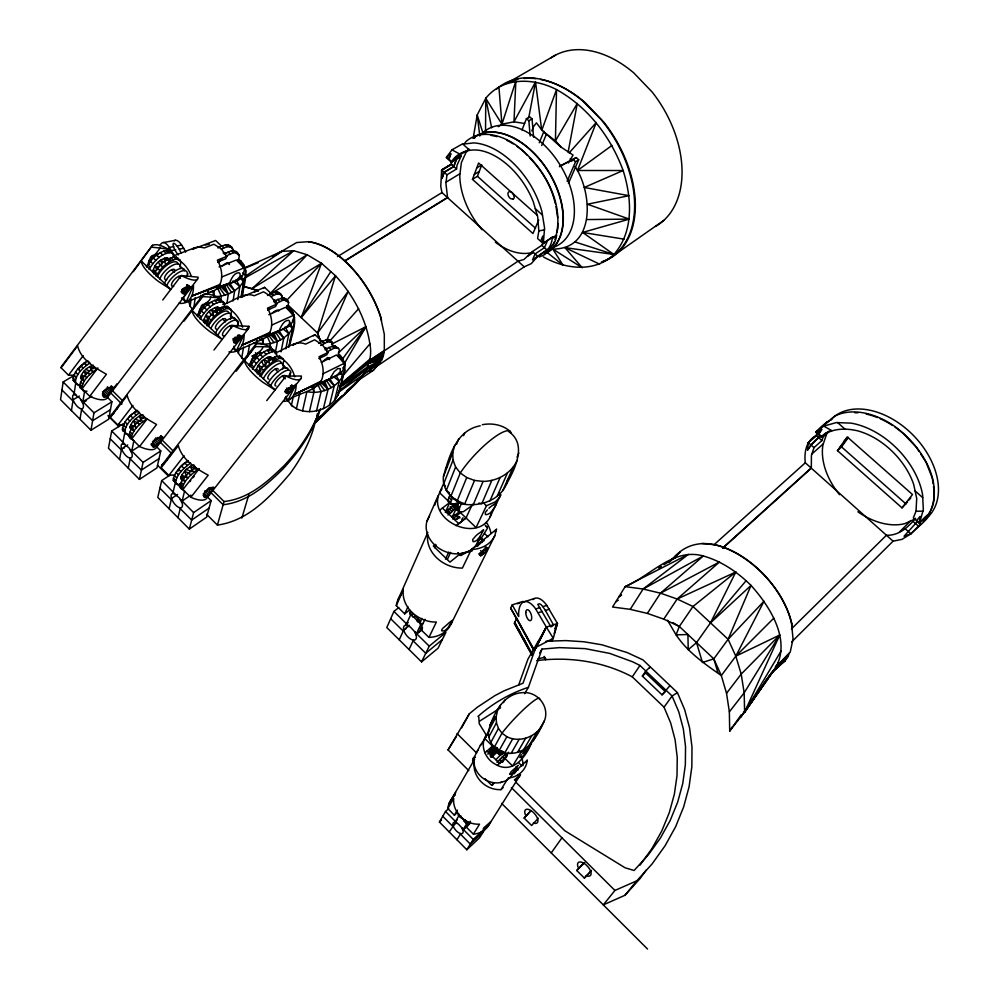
<?xml version="1.0" encoding="UTF-8"?>
<svg xmlns="http://www.w3.org/2000/svg" width="999" height="999" viewBox="0 0 999 999"><rect width="100%" height="100%" fill="white"/><g stroke="black" fill="none" stroke-linecap="round" stroke-linejoin="round"><path stroke-width="1.5" d="M233.129 251.411L232.08 247.502L228.059 244.655L221.778 245.866L217.919 247.952M131.406 436.75L129.321 434.615L131.393 438.861C124.513 431.368 138.699 421.503 144.018 417.132L146.129 419.218C139.673 424.001 131.868 430.244 131.393 438.861L133.841 440.921L131.518 452.272M485.526 131.856L485.764 98.327C502.859 76.686 533.953 77.797 556.518 89.598C588.011 107.03 610.814 137.038 623.139 170.517C631.768 197.964 634.14 231.381 613.898 254.47C594.555 273.039 564.91 269.106 543.294 256.855M113.374 387.899L112.625 386.925C108.004 386.888 99.875 392.307 103.684 397.053L106.881 396.241L112.45 389.697L113.374 387.899L111.201 385.739M487.762 548.176L486.288 548.226L480.369 553.396L479.582 554.895L480.781 555.794C483.141 553.933 490.846 548.913 485.539 546.59M722.801 548.189L811.313 468.169L811.425 455.294L813.985 447.639L821.915 440.559L823.001 437.325L827.347 432.055M129.645 434.203A16.708 6.219 -43.5 0 1 124.8 432.33C125.112 423.676 133.142 417.432 139.523 412.662L137.924 411.076M286.975 305.856C301.011 315.185 291.97 334.153 288.986 346.915M290.422 342.757L290.509 338.611M451.486 162.038L451.261 164.173L441.658 169.955L442.008 178.134L444.118 172.228L453.721 166.433L456.73 158.104M286.588 301.161L285.664 298.763L283.766 297.952L277.672 299.463L273.863 301.686L275.924 303.646L283.104 300.137L287.712 300.699L288.649 302.472L287.487 308.416L294.618 317.245M188.761 289.123L193.419 285.464C193.769 291.808 192.008 299.126 185.989 302.36A23.988 15.909 66 0 1 178.996 303.234M242.52 291.084L242.32 296.466C243.394 284.752 251.448 267.507 238.411 259.403M546.59 251.985L563.049 265.21L552.797 249.063C596.078 249.238 592.432 192.295 575.074 166.571M332.717 346.453L332.105 342.182L328.259 339.51L322.34 341.196L318.594 343.506M282.218 298.339L281.381 294.605L277.447 291.833L271.341 293.281L267.532 295.479M301.024 378.434L206.905 498.014A27.872 10.177 36.6 0 1 190.871 497.302L173.227 480.207C174.113 471.64 181.806 465.497 188.212 460.551M219.068 266.92L236.251 260.04L244.393 267.769L244.268 270.254L242.844 275.062L238.649 280.07L215.859 289.473M241.708 336.376L244.031 334.503C244.33 340.884 242.307 348.176 236.151 351.198A24.126 16.259 64.7 0 1 228.933 351.91M926.485 518.269L923.625 521.74A37.65 25.437 44.5 0 0 929.207 514.872L930.057 512.712L919.455 523.276L913.348 517.857L916.021 511.226L916.707 498.376L913.66 484.328A62.512 41.921 45.6 0 0 857.517 430.794C845.254 427.922 830.906 428.171 821.116 437.025L815.584 432.13L821.515 429.595L818.568 433.866M182.442 487.275L180.32 485.102L182.33 489.298C175.787 481.705 189.985 472.227 195.23 467.52L197.365 469.655C190.984 474.625 183.304 480.744 182.33 489.298L184.578 491.158L181.818 502.21M224.563 306.868L223.976 302.709L219.88 299.425C209.977 299.9 202.31 308.654 197.54 316.633M268.781 314.71L285.614 307.28L293.906 315.135L293.756 317.62L292.22 322.377L289.598 326.086L265.522 337.437M180.17 484.215A16.858 5.682 -43.9 0 1 175.612 482.654C176.423 474.063 184.328 467.944 190.647 462.974M547.502 240.622L544.405 247.69L535.077 253.958L532.504 259.915L548.301 248.739A37.263 23.539 57.1 0 0 551.935 240.472L552.397 237.125L543.031 243.394L542.832 236.039L540.596 241.221M321.328 362.325L336.413 355.007L344.855 362.999L344.655 365.472L343.019 370.192L340.272 373.838L316.633 385.901M93.456 365.234C87.462 366.795 81.493 371.94 80.569 378.246L81.893 379.882M153.334 272.789C152.447 265.609 160.614 257.867 167.67 258.042L168.556 258.778M276.573 356.256L276.199 352.272L272.165 349.051C262.337 350.125 254.957 358.841 249.95 366.733M484.877 738.698L480.382 745.304L482.242 743.456M448.826 159.053L450.649 153.958L446.166 157.542L451.336 162.175L461.276 155.769L457.018 165.297L456.555 168.981L446.965 174.788L445.916 183.541L447.589 197.69L344.717 261.126M141.221 415.159C136.164 417.707 130.894 422.04 129.895 427.884L131.106 429.408M192.682 309.64L190.197 306.318L191.109 298.976M162.987 437.649L162.325 436.75C157.817 437.062 149.788 442.195 153.284 446.965L156.393 446.016L161.988 439.385L162.987 437.649L160.976 435.639M193.881 307.817L195.192 297.565M200.275 299.563L200.849 295.18M441.995 488.911C421.116 517.707 479.782 547.015 491.508 513.711M232.954 326.273L232.642 325.599A7.005 2.647 -45.1 0 0 224.475 330.357A7.005 2.647 -45.1 0 0 224.538 335.876M219.218 307.842L218.394 307.168C211.401 307.48 203.559 314.96 203.958 322.09M166.945 460.052L167.982 458.179M207.804 291.696L207.392 294.53L208.204 291.795M220.679 300.499L221.316 296.129L217.595 288.074M74.75 375.062L63.162 381.968L60.539 399.662L90.971 430.244L108.679 419.23L111.888 401.785L106.856 396.778M339.623 385.901L368.531 363.336L383.591 353.396L368.818 362.562L383.678 352.322L369.131 361.7L369.48 360.439L383.803 350.849C384.802 366.071 365.497 368.206 359.353 379.757L316.059 422.077L317.332 413.598M227.01 302.834L228.334 294.093L224.663 285.639M233.067 300.986L234.653 290.796L239.86 286.463L243.606 281.418L245.642 275.999L242.907 272.777M71.428 410.601L73.127 399.775L79.308 396.041M73.951 394.58L75.837 382.53L73.164 380.244C73.102 371.578 81.006 365.172 87.55 360.627L89.91 362.962C83.441 367.52 75.337 373.926 75.462 382.605A16.558 6.743 -43 0 0 80.582 384.777M237.774 299.588L239.86 286.463L236.101 279.92M256.78 340.709L256.331 343.544L261.888 344.18M241.021 297.477L243.606 281.418L241.246 276.036M243.232 286.688L243.706 283.753M244.181 280.819L244.655 277.897M245.367 273.501L245.841 270.567L238.411 261.463L239.348 255.382L236.288 251.586L231.443 250.786L224.138 254.058M79.995 419.218L81.706 408.791M81.868 386.825L79.808 384.74L79.858 386.988L81.943 389.011C81.968 380.357 89.86 373.976 96.391 369.393L94.318 367.345L90.921 369.68L84.69 375.674L80.644 382.018L79.808 384.74L82.855 390.534L84.59 391.271L82.68 402.909L86.501 400.574M315.709 419.792C311.601 439.423 301.848 457.38 290.122 473.501C270.754 496.241 248.601 520.766 217.42 525.074L206.568 514.235M285.414 376.211L285.152 375.562M243.481 359.265A32.105 11.638 -45.5 0 1 241.77 357.742L238.386 353.221L239.098 348.926M543.294 243.631L544.592 228.184L541.945 211.763A69.493 43.269 57.8 0 0 473.938 142.894L461.85 144.243L451.973 149.85L446.615 157.068L451.635 161.563C457.704 152.06 469.393 148.601 480.169 150.437A62 38.611 57.8 0 1 533.254 201.661L537.662 216.671L538.848 230.881L537.574 238.511L543.294 243.631L552.397 237.125M243.594 346.99L241.77 357.742L244.231 359.49M90.971 430.244L93.981 412.812L111.888 401.785M192.158 465.297L186.313 469.38L181.681 475.099L180.707 478.121L183.129 480.856M247.49 356.631L249.613 344.368M473.863 138.262L473.663 135.24L477.222 114.91L485.764 98.327L501.935 124.188L513.986 121.828L524.562 123.464M257.867 373.127L255.844 370.854C257.642 364.31 263.686 357.542 270.642 356.843L273.414 359.44M123.152 423.788L111.688 430.981L108.454 448.251L139.423 479.383L156.943 467.907L160.777 450.911L156.681 446.84M568.119 152.173L577.297 103.434L555.432 140.871L560.963 147.053L573.051 155.057L568.406 162.949M269.33 349.75L270.492 343.631L266.783 335.552M528.708 117.932L535.514 82.018L541.67 129.895L560.963 147.053M119.418 423.763L118.869 426.623L107.904 415.659M275.1 353.708L277.485 341.496L273.801 332.979M818.081 433.878L808.316 442.545L807.529 449.9L810.938 444.942L820.504 435.539M119.53 459.39L121.616 448.838L127.722 444.942M122.615 443.768L124.937 432.018M123.988 448.351L124.226 447.177M281.031 351.81L283.766 338.062L288.898 333.591L292.57 328.384L294.505 322.814L292.507 320.442M236.176 371.203L255.257 346.641L255.719 344.33L257.717 343.194L261.114 343.306L271.016 347.103L268.194 350.724M285.814 348.876L288.898 333.591L285.14 327.023M288.786 346.878L292.57 328.384L290.209 322.977M128.259 468.156L130.345 457.992M149.4 260.627L152.323 256.094L156.481 254.558M544.38 720.941C550.049 706.955 537.662 691.296 522.864 692.644C502.997 693.431 493.056 714.41 488.523 731.018C487.062 743.631 498.801 754.345 511.138 753.346C529.033 752.709 537.649 734.977 544.38 720.941L536.138 735.027M786.425 659.153L775.948 667.195L788.623 655.381L776.46 666.57L789.36 653.209L784.989 660.714L775.948 667.195C790.996 639.31 769.717 606.243 751.036 585.414C737.549 572.165 721.665 561.151 703.308 555.981C673.126 547.452 650.511 575.948 625.174 586.613L612.549 607.017L630.219 609.353L647.34 613.398L663.761 619.13L679.332 626.473L713.81 658.853L721.315 675.549L726.535 693.294L729.357 711.85L729.695 730.943L744.617 712.125L778.533 663.811L776.161 665.809M139.423 479.383L143.069 462.4L160.777 450.911M293.044 397.739L291.433 405.207A32.393 10.614 -45.7 0 0 292.994 406.593M344.031 367.382L344.78 364.385L337.974 355.844L339.435 354.52C343.544 358.616 345.542 364.348 344.78 370.105C341.358 380.182 341.433 391.92 334.528 400.524C325.212 410.839 309.141 414.797 296.416 408.741L299.7 393.856M302.547 410.964L306.905 391.633C322.327 394.917 341.208 386.376 344.78 370.105L342.794 367.757M488.523 731.018L496.141 716.783L497.527 710.689L500.511 704.969M511.5 774.987L527.185 760.251C526.436 769.942 517.807 777.459 508.266 777.884M170.492 474.762L161.676 480.594L157.792 497.402L189.323 529.095L206.631 517.145L211.114 500.611L206.943 496.466M309.415 411.7L313.873 392.407L313.836 387.762M316.521 410.914L321.091 391.633L318.019 384.865M169.068 508.741L171.553 498.476L177.597 494.418M172.752 493.531L175.512 482.105M323.389 408.666L328.059 389.385L324.375 380.831M480.244 425.799C456.193 430.094 449.163 456.318 443.469 476.473C441.833 488.948 451.298 498.439 461.438 503.883C478.746 507.08 499.35 501.186 506.705 483.741C515.034 468.743 527.46 444.105 508.566 431.468M506.705 483.741L507.754 479.408M329.533 405.119L334.278 385.814L330.344 379.657M334.528 400.524L339.348 381.193L336.351 375.924M177.959 517.669L180.432 507.779M338.062 395.192L342.932 375.836L341.171 371.765M257.03 340.771L256.331 343.544L253.858 342.645M189.323 529.095L193.631 512.587L211.114 500.611M930.618 510.564C934.627 503.471 934.839 494.455 933.503 486.575M458.741 502.147L452.634 504.82L451.036 504.333L448.476 501.873L448.014 500.174L450.025 494.867M451.186 623.801L494.78 535.751L496.503 529.295L471.366 549.5L462.4 568.081A30.857 25.375 24.8 0 1 427.659 534.877M443.469 476.473L452.734 452.722L454.707 445.404M451.036 504.333L450.599 502.634L452.622 497.34M511.101 433.241A40.697 9.728 -46.7 0 0 491.396 439.535A40.697 9.728 -46.7 0 0 460.277 472.964L450.811 496.466L458.841 501.398L456.193 507.879L456.63 509.552L459.203 512.012L463.424 511.663L473.189 504.795L483.079 481.418C497.127 481.218 511.363 473.526 517.095 460.314M459.702 502.222L461.438 503.883L459.528 507.579L459.203 512.012M556.768 232.517L557.804 228.721L557.729 223.252M217.42 525.074L224.038 501.548C248.551 498.788 266.97 482.367 283.891 465.846C297.777 451.211 309.528 434.577 317.495 415.984M181.493 297.902L185.989 302.36L214.173 290.721C224.563 284.553 222.765 269.143 217.382 260.115L226.823 256.381L221.179 248.776L213.911 244.243L204.42 247.902L198.351 246.803L194.318 247.939L172.889 256.156M241.858 518.056L248.863 494.567M532.18 655.456L514.473 623.638L516.52 618.081L510.639 608.179L512.237 604.857L523.139 601.386M183.978 321.141L202.71 296.628L203.346 294.518L205.532 293.594L213.749 295.367L219.206 297.939L217.357 300.349M405.881 625.287L410.901 614.348L409.815 614.085L410.152 611.051L412.849 613.673L412.225 615.609A17.77 3.696 -45.9 0 0 415.409 616.346M180.157 266.483L180.856 261.975L180.02 260.165L176.186 257.105C166.234 257.118 158.341 265.846 153.746 273.913M320.579 341.483L317.57 333.092L335.514 275.774L321.491 263.299L307.205 254.745L293.681 250.712L281.88 251.373L243.594 268.256M456.555 168.981L451.248 164.223L441.645 170.017L440.759 186.313L441.958 192.595L524.225 266.833L531.256 263.649L537.474 256.706L551.011 247.577L544.755 254.533L539.285 257.018M233.404 348.464L236.151 351.198L263.761 338.649C274.438 332.929 272.952 317.158 267.457 308.192L276.711 304.146L270.979 296.453L263.561 291.795L254.258 295.754C243.232 291.358 233.092 302.148 222.839 304.47M920.554 524.038L910.501 534.078L901.997 539.36L893.081 541.171L805.306 462.799C804.058 452.547 806.006 440.634 816.245 435.527L816.857 433.616A37.25 25.15 46.5 0 1 817.781 431.543M498.289 126.661L501.935 124.188L515.846 81.094L513.986 121.828L535.514 82.018M421.715 618.369L419.867 623.938L422.764 623.538M545.679 641.445L551.773 640.946L553.184 636.575M554.133 633.666L557.442 623.476L546.79 605.406A24.813 11.126 72.5 0 0 532.917 599.575M319.368 410.214C312.662 432.629 298.651 452.072 282.879 469.043C265.984 485.551 247.627 501.96 223.139 504.732L209.902 491.57M537.762 658.878L543.106 657.667L545.529 658.566L545.491 659.74L544.08 657.017M360.439 378.446L316.059 422.077L320.442 408.791M420.242 620.953L417.907 618.593L417.257 620.554A17.782 3.634 -45.9 0 0 418.569 621.902M283.466 401.398A24.276 16.608 63.2 0 0 287.799 400.549C294.093 397.764 296.391 390.497 296.141 384.078L292.67 386.963M123.289 431.368L122.44 429.92C122.84 421.291 130.657 415.035 137.138 410.289M778.159 662.512A41.184 24.263 46.3 0 1 777.684 664.859L775.187 667.182M285.002 397.777L287.799 400.549C297.789 392.819 313.948 392.22 321.191 381.044C324.7 373.264 323.189 363.986 319.006 356.78L328.047 352.435L322.24 344.643L314.648 339.847L305.557 344.118C294.942 339.385 285.264 349.862 275.649 352.684M230.369 316.396L231.581 311.014L230.844 309.303L227.073 306.318C217.17 306.893 209.565 315.622 204.758 323.589M257.292 373.826L261.189 368.132L267.707 361.626L271.154 359.066L272.565 359.066L272.914 358.067L273.963 359.066M524.65 693.718L528.421 687.312L541.97 649.1L559.44 647.627L585.139 648.626L609.752 653.408L632.742 661.85L639.972 665.446L672.077 696.003L678.808 711.925L683.328 728.883L685.539 746.64L685.351 764.947L682.742 783.541L677.672 802.135L670.192 820.441L660.364 838.136L648.276 854.919L634.103 870.479L625.087 867.781L564.735 830.706L515.884 782.242M442.058 178.534L444.255 172.365L453.858 166.571L457.38 156.843M448.976 159.178L450.886 153.821M518.556 685.302L527.947 659.14L537.662 642.232L523.014 683.229L504.07 690.821L494.905 695.629L477.485 707.117L469.343 713.761L448.039 749.924L468.793 770.641M541.833 130.132L556.518 89.598L555.432 140.871L543.506 131.768M316.059 422.077C333.691 397.177 376.873 380.257 369.88 343.868C365.946 318.206 352.859 294.805 335.514 275.774L301.223 317.595L321.491 263.299L270.442 293.918M538.748 219.955L532.966 233.529L472.465 179.358L478.608 162.999L537.462 215.472M472.465 179.358L477.435 176.299L481.743 164.897L476.748 167.944M552.659 237.362L552.272 238.374L556.518 235.527M544.443 253.684L547.752 251.548L553.371 243.706M554.969 239.56C566.083 204.058 543.681 165.659 515.434 144.743A69.018 43.444 57.8 0 0 466.058 141.471L464.41 143.631M282.792 364.885L283.816 360.602L283.204 358.991L279.495 356.069L274.463 357.192L271.154 359.066L273.401 361.226L279.495 358.341L283.204 358.991M456.593 444.255L458.791 438.636M552.797 249.063L582.23 267.757L564.934 247.627L613.898 254.47L582.617 232.442L629.333 219.118L587.412 204.221L629.045 195.692L584.24 187.462L623.139 170.517L577.509 170.492L596.266 122.54L569.105 152.947M452.734 452.722L453.034 460.089L443.731 483.766L445.467 486.226M667.469 620.229L676.061 634.827L687.911 634.54L688.224 649.662L696.528 642.619L710.501 622.852L735.813 572.027L692.981 606.493L679.332 626.473L676.061 634.827C687.599 652.122 704.67 663.885 721.315 675.549L735.813 656.168L773.838 618.131M230.844 309.303L226.935 308.429L220.704 311.101L218.506 308.978L219.917 309.003L220.292 308.042L221.328 309.028M522.002 130.007L526.448 118.706L529.645 116.783L532.055 118.893L533.578 137.125M463.598 435.689L464.697 432.879M453.034 460.089L455.606 467.008L446.241 490.584L449.55 492.869M531.805 130.944L533.528 126.648L536.463 122.827L541.67 129.895M539.273 142.757L543.956 131.269M541.733 145.542L546.428 134.053M455.606 467.008L460.277 472.964L466.733 477.547L457.142 500.986L464.772 503.808L474.513 480.432L483.079 481.418M493.768 749.312L491.808 747.377L492.22 745.092L494.193 747.04L493.768 749.312L496.765 747.926M480.457 745.129L474.45 756.718A21.191 18.669 34.1 0 0 480.407 776.011A21.191 18.669 34.1 0 0 500.437 782.567L505.294 780.981A21.191 18.669 34.1 0 0 514.285 769.829M499.999 755.381L500.437 753.159L498.476 751.173L498.039 753.433L499.999 755.381L504.707 752.597M696.528 642.619L702.459 662.474L713.81 658.853L728.109 639.298L751.036 585.414L710.501 622.852L745.928 580.918M133.329 271.641L152.522 245.279C158.154 243.157 163.873 247.165 168.906 249.3L167.095 251.711M491.808 480.432L481.78 503.746L478.883 503.034M180.02 260.165L175.911 259.078L169.555 261.538L167.395 259.465L168.806 259.503L169.206 258.579L170.217 259.54M567.145 181.206L575.561 161.763L578.696 159.753L576.248 157.605L559.74 166.146M186.751 276.498L187.924 273.801M568.443 183.366L578.696 159.753M489.947 500.874L500.112 477.572M326.96 339.822L348.214 291.283L317.57 333.092L320.654 341.433M193.419 285.464L185.989 302.36L183.192 297.202M479.745 536.451L484.153 540.671L479.245 538.998A27.685 22.677 24.3 0 1 467.22 551.96L460.776 553.633A27.685 22.677 24.3 0 1 434.453 544.692A27.685 22.677 24.3 0 1 426.985 521.128L438.261 495.417M443.831 483.017L439.572 492.732L448.751 501.498M497.127 496.353L507.405 473.026M398.151 599.363L427.847 532.317M409.565 609.989L404.707 613.861L396.291 605.594L403.234 589.934C401.373 608.004 419.218 622.539 436.363 622.052L428.971 637.399L420.367 629.133L425 619.318M398.726 607.617L393.918 611.438L386.775 627.522L421.566 661.887L438.074 648.201L445.879 632.417L429.22 646.153L421.566 661.887M517.02 457.18L518.856 453.034M502.847 490.509L513.186 467.145M226.823 256.381L225.749 258.791L217.657 262M445.292 512.425L449.762 502.472L439.697 510.152M404.707 613.861L407.917 606.78M434.702 547.714L435.976 544.905M475.811 546.578L479.245 538.998L476.286 545.304M458.341 503.833L452.185 517.32L459.478 511.688L476.061 527.572L486.463 505.781L495.392 501.798L499.575 497.327L500.711 494.855L498.663 492.907M435.864 501.498L434.852 505.019M399.225 639.822L403.721 630.007L409.49 625.349M405.681 629.108L406.181 628.021M462.824 830.094L466.995 823.213L459.128 815.284L458.379 815.459L458.803 813.773M445.454 559.14L448.738 552.097M237.275 325.437L238.524 322.764L230.757 315.322M472.402 504.283L466.009 517.981L456.081 525.686M447.352 559.428L450.636 552.385M244.031 334.503L236.151 351.198L233.666 346.316M409.028 649.5L413.461 640.059M415.971 634.74L420.929 624.188M461.213 817.407A13.949 1.661 -46.2 0 1 460.352 817.07L460.914 815.883M276.711 304.146L275.562 306.531L267.645 310.002M464.872 819.854L466.158 822.876L466.708 821.74L464.872 819.854L464.298 821.041L466.246 823.388L468.344 822.352M490.147 516.67L500.711 494.855M497.664 751.935L497.852 751.31L492.132 756.718M157.505 276.673L158.804 274.013A13.849 5.819 -44.7 0 1 169.917 263.286A13.849 5.819 -44.7 0 1 178.047 263.786M426.985 521.128L429.582 515.809M159.803 278.883L161.101 276.224A13.861 5.794 -44.7 0 1 173.539 264.847A13.861 5.794 -44.7 0 1 180.407 267.882M164.423 283.341L165.734 280.682A13.874 5.757 -44.7 0 1 176.848 269.942A13.874 5.757 -44.7 0 1 184.927 270.392M166.758 285.602L168.082 282.942A13.874 5.744 -44.8 0 1 180.519 271.541A13.874 5.744 -44.8 0 1 187.337 274.525M495.192 531.955L496.503 529.295M512.237 604.857L518.681 616.508A24.888 11.039 72.5 0 1 535.714 608.965L546.341 627.11L535.002 649.687L546.341 627.11L557.442 623.476L553.309 638.311L551.773 640.946M289.298 374.9L290.622 372.265M533.291 740.721L534.715 737.874M402.734 590.621L403.359 589.373M295.454 385.452L287.799 400.549L285.864 396.428M328.047 352.435L326.835 354.782L319.093 358.529M539.56 640.347L546.341 627.11L553.309 638.311L536.513 647.052M208.466 326.298L209.827 323.664A13.986 5.37 -45 0 1 220.979 312.774A13.986 5.37 -45 0 1 228.796 312.899M146.678 267.095C151.224 259.016 159.178 250.25 169.118 250.349L173.264 253.696L174.113 255.519M210.789 328.546L212.163 325.911A13.986 5.345 -45 0 1 225.874 313.811A13.986 5.345 -45 0 1 230.407 319.28M554.695 628.758L557.442 623.476L555.594 625.749M149.126 269.468C153.696 261.488 161.613 252.485 171.566 252.697L173.264 253.696M215.509 333.092L216.883 330.457A13.998 5.307 -45 0 1 228.047 319.555A13.998 5.307 -45 0 1 235.814 319.63M489.91 724.974L495.017 716.832M155.906 275.999L162.65 266.92L169.555 261.538L170.804 257.792L172.914 259.877M217.894 335.389L219.268 332.754A14.011 5.282 -45.1 0 1 232.979 320.629A14.011 5.282 -45.1 0 1 237.45 326.036M543.631 241.758L541.758 245.317L532.417 251.573L523.888 259.515L517.994 261.214L383.728 351.161M190.06 481.618L190.709 480.407M503.471 702.634L504.87 700.024M928.733 514.085L929.994 511.738M488.811 737.012L496.453 722.839L496.141 716.783M490.771 742.544L498.451 728.433L496.453 722.839M200.05 319.056C204.845 311.176 212.45 302.173 222.377 301.81L223.976 302.709M260.964 376.473L262.387 373.863A14.111 4.908 -45.3 0 1 273.589 362.824A14.111 4.908 -45.3 0 1 281.069 362.562M263.336 378.771L264.772 376.161A14.123 4.883 -45.3 0 1 278.471 363.823A14.123 4.883 -45.3 0 1 282.542 368.856L282.28 369.343M496.828 748.426L494.268 747.24L501.998 733.179A30.969 4.121 -46.4 0 1 525.387 707.879A30.969 4.121 -46.4 0 1 539.672 698.763M206.955 325.711L213.823 316.621L220.704 311.101L221.865 307.205L224.026 309.34M461.638 727.759L469.343 713.761M485.576 737.449L486.913 735.039L485.551 737.487M268.144 383.404L269.58 380.794A14.123 4.833 -45.3 0 1 280.781 369.73A14.123 4.833 -45.3 0 1 288.212 369.418M270.567 385.739L272.015 383.141A14.136 4.82 -45.3 0 1 285.714 370.766A14.136 4.82 -45.3 0 1 289.722 375.749L289.46 376.236M531.468 654.62L531.743 653.895M491.121 821.403C490.796 821.028 487 829.919 483.354 829.058A5.619 1.249 -33.1 0 1 484.328 827.347L491.121 821.403L520.504 774.625L514.485 779.882L515.147 780.631L519.83 775.811M541.508 726.685C534.178 737.587 518.881 742.794 506.868 736.738L499.063 750.749L501.96 750.811L500.437 753.159M512.699 738.848L504.82 752.834L502.909 751.485M511.138 753.346L519.105 739.385M537.624 642.345L546.341 627.11M252.497 369.205C257.542 361.413 264.847 352.447 274.713 351.486L276.199 352.272M489.011 730.856L484.677 738.373L492.482 746.103L487.787 754.108M449.125 803.283L474.687 759.103M517.569 752.259L525.624 738.311M187.138 284.84L189.735 287.337L189.323 286.313C186.001 286.214 181.968 289.46 182.317 293.082L183.204 293.631L185.652 292.707L189.41 287.987L187.05 285.002M259.54 375.986L266.558 366.883L273.401 361.226L274.463 357.192L276.661 359.365M466.82 849.762L473.251 839.447L485.964 827.547L479.458 837.911L466.82 849.762L439.41 822.015L445.517 811.475L448.726 808.553M457.654 812.224L454.383 815.196L447.789 808.541L453.671 798.388C452.322 812.537 465.634 825.062 479.557 824.175L473.389 834.128L466.658 827.484L470.467 821.24M539.697 652.996L541.97 649.1M523.676 749.662L531.805 735.689M529.033 745.716L537.225 731.718M344.218 363.711L366.034 326.648L331.506 344.18M454.383 815.196L457.367 810.152M493.506 752.697L496.665 747.352M116.771 409.29L117.383 408.266A6.693 0.987 -49.4 0 1 118.244 407.03M449.225 831.942L454.932 823.788L454.508 824.5M454.895 822.427L459.128 815.284M781.305 650.624L744.617 712.125L744.168 692.844L741.208 674.1L735.813 656.168L728.109 639.298L692.981 606.493L677.16 599.025L660.489 593.181L643.106 589.035L625.174 586.613L688.398 554.37L643.106 589.035L630.219 609.353M240.796 336.663L239.036 335.077C244.992 336.638 233.504 335.901 233.529 341.358C233.741 346.253 239.698 339.585 240.459 337.525L238.873 335.514M445.429 469.218L446.778 466.97M502.509 762.374L508.653 752.235M456.955 839.759L460.701 833.578M492.357 785.314L493.918 782.741L491.446 785.089L485.014 778.671M816.245 435.527L821.915 440.559M452.822 797.09L452.36 797.801L455.656 792.532M486.451 735.102C479.495 744.392 484.84 758.141 494.243 763.611C511.963 775.224 525.424 757.804 531.543 742.931L527.597 748.888L520.929 752.509L512.599 766.008L504.92 758.403L497.527 765.134M741.246 714.747L729.695 730.943L731.318 728.321M291.646 385.264C297.54 386.588 286.226 386.551 286.251 391.67C286.388 396.403 292.207 389.46 293.044 387.612L291.446 385.577M448.039 749.924L456.181 736.825M474.125 763.111A23.776 20.954 34.5 0 0 500.986 789.622L507.455 779.183M525.774 762.487L527.185 760.251M729.695 730.943L732.192 727.035M301.223 317.595L330.806 271.591M492.757 755.918L492.182 756.655M647.34 613.398L660.489 593.181L703.308 555.981L643.106 589.035M494.78 535.751C490.571 544.642 480.881 549.288 471.366 549.5M218.157 287.3L232.505 282.23L236.676 279.857A6.756 2.085 -39.7 0 0 239.947 276.361L240.172 274.001L239.098 272.739C235.027 272.44 232.305 276.823 230.869 280.095A6.756 2.085 -39.7 0 0 230.257 282.505L230.594 282.68M524.138 818.069L530.806 810.813L524.138 818.069L531.618 825.511L538.361 818.156M663.761 619.13L677.16 599.025L719.505 561.987L660.489 593.181M639.997 865.146L652.022 848.463L661.825 830.856L669.293 812.662L674.362 794.18L677.01 775.686L677.247 757.492L675.112 739.847L670.679 722.989L664.048 707.18L632.292 676.86L639.972 665.446M553.796 242.607L554.408 241.708M665.334 691.67L662.025 694.829L642.369 676.111L645.829 671.028L650.287 666.87L649.425 668.144M764.223 683.391L744.617 712.125L779.72 635.027L735.813 656.168L764.035 601.173L728.109 639.298M765.921 680.893L770.192 674.65L765.833 680.881M213.024 489.61L214.148 487.762L213.524 487.112C209.128 487.774 201.236 492.607 204.383 497.402L207.405 496.328L213.024 489.61L210.839 487.437M751.26 701.698L740.734 717.02L750.249 703.308M753.895 697.864L758.278 691.47M763.536 683.803L766.171 679.969M807.529 450.262L811.101 445.079L820.654 435.664M818.718 434.003L821.827 429.508M446.491 512.737C457.205 497.927 461.026 505.731 447.902 514.997M751.985 700.823L757.18 693.343M758.903 690.846L763.236 684.615M775.074 668.443L744.617 712.125L773.438 670.267L784.989 660.714L772.989 671.203L784.989 660.714M662.025 694.829L670.004 685.601M551.236 852.921L561.95 837.824M837.449 450.649L847.214 436.913L912.499 494.53L901.985 507.854L837.449 450.649L841.545 446.928L848.376 437.337L844.255 441.058M646.141 870.104L640.122 878.521L624.974 895.266L603.309 904.882L614.922 890.446L636.838 880.781L652.11 863.91L665.109 845.728L675.674 826.598L683.678 806.83L689.085 786.775L691.845 766.745L691.995 747.04L689.585 727.959L684.69 709.752L677.434 692.657L642.931 659.877L627.172 652.572L601.848 644.78L584.065 641.783L565.759 640.584L547.077 641.221M664.048 707.18L672.077 696.003L677.434 692.657M919.455 523.276L923.326 509.665L922.589 494.63A70.055 46.978 45.6 0 0 851.16 423.139L836.425 422.565L823.713 426.111L816.208 431.768L821.565 436.526M341.758 360.077L366.034 326.648L338.386 352.922M928.283 515.309C946.29 483.129 920.641 444.705 894.005 425.899A69.58 47.103 45.5 0 0 835.326 415.821L823.563 425.075A37.25 25.15 46.5 0 0 818.918 429.645M452.335 517.082L454.07 514.772L459.577 517.045L457.067 518.768M590.571 871.815L584.365 878.084L576.748 870.504L583.866 862.786M152.522 245.279L62.225 365.497A27.722 9.678 35.1 0 0 61.101 367.807L68.494 375.187L73.851 375.224L76.236 377.622M61.101 367.807L77.61 345.816C80.794 359.615 94.967 367.682 106.431 374.275L89.735 396.291L76.935 383.616M146.366 266.408L149.026 262.862M155.394 254.408L160.165 248.064L168.906 249.3M68.494 375.187L83.217 355.632M82.155 388.711L97.877 367.932M162.75 300.012L181.319 275.537A28.197 7.755 36.2 0 0 198.114 277.185L181.319 275.537M111.426 391.108L116.92 383.891M184.378 295.242L190.784 286.813M106.806 398.314L197.465 279.196M111.339 415.01L203.346 294.518M123.938 424.8L117.907 425.037L110.377 417.52L127.21 395.479C130.707 409.44 144.743 417.869 156.556 424.475L139.548 446.528L131.831 438.811L146.903 419.218M196.753 315.484L199.475 311.925M200.287 310.726C199.363 304.37 209.99 303.234 210.814 297.103L219.206 297.939M584.365 878.084L591.408 870.416M726.535 693.294L741.208 674.1L779.72 635.027L744.168 692.844L729.357 711.85M117.907 425.037L132.917 405.444M213.948 350.05L232.879 325.512A28.259 7.967 36.7 0 0 248.951 326.336L246.154 329.957M235.889 343.219L237.762 340.809M248.476 328.546L156.119 447.902A27.785 9.928 35.8 0 1 139.548 446.528M161.963 465.059L255.719 344.33M174.638 474.9L168.843 475.424L161.164 467.757L178.322 445.691C182.155 459.802 196.041 468.618 208.204 475.212L190.871 497.302M248.664 365.097L252.347 360.352M252.272 360.339C251.785 354.071 261.925 352.734 262.987 346.678L271.016 347.103M168.843 475.424L184.128 455.794M183.004 489.448L199.325 468.593M266.708 400.649L286.001 376.061A28.359 8.154 37.3 0 0 301.311 376.024L286.001 376.061M901.985 507.854L907.542 501.96M909.115 499.975L910.788 497.852M491.471 757.155L494.33 753.87A6.044 0.787 -46.3 0 1 498.164 750.461M249.762 353.371L250.562 352.372M491.221 755.144L494.905 750.536L498.763 750.199M777.684 664.859L778.533 663.811M916.57 520.716L920.042 516.433L919.167 523.026L925.711 516.495M917.557 521.341L904.058 536.213L910.926 533.841L920.166 525.199A37.725 25.425 44.6 0 0 925.748 518.331L926.797 515.409L926.46 516.495L929.919 513.049M624.974 895.266L636.838 880.781M480.681 539.21L487.262 528.596L487.187 527.135L485.239 525.262M829.22 430.956L826.61 434.115L822.926 444.992A62.088 42.02 45.5 0 0 839.497 494.68M331.543 375.999L334.141 371.715L337.674 368.581L340.284 368.668L340.234 371.665A6.868 1.636 -40.3 0 1 336.825 375.149L330.681 378.221A6.868 1.636 -40.3 0 1 331.431 376.049M476.336 752.21L477.897 750.336M356.73 381.406L373.539 370.179L380.594 361.738L366.233 369.58L340.609 386.888M341.933 376.898L369.88 343.868M495.704 747.614L488.886 753.745L493.556 747.739M152.71 255.382L150.337 257.417M203.047 304.233L201.211 305.994M329.283 341.583L358.641 308.666M120.467 404.283L121.678 402.959M499.825 763.473L507.042 756.193L505.057 754.233L496.94 762.462M514.185 773.763L516.895 770.154L513.336 773.126M286.001 301.074L321.491 263.299M270.192 293.594L307.205 254.745L252.135 288.599L243.132 286.263M915.608 518.281C908.216 527.122 898.813 535.826 886.438 535.239L791.445 628.883M516.52 770.266L517.732 769.055L515.609 766.957M675.099 556.543C685.052 544.88 700.886 541.258 715.534 545.004A75.599 45.105 47 0 1 791.533 623.413L793.044 638.973L790.209 652.147L777.01 665.883M576.748 870.504L584.74 862.499M899.375 532.055L910.451 521.066M791.633 641.957L893.081 541.171M832.192 418.731L831.193 419.867M791.533 623.413L791.707 623.264A75.599 45.105 47 0 0 715.696 544.855L702.01 543.456M250.761 352.123L251.461 351.448M678.458 553.284L676.098 555.606L679.382 552.609L675.199 556.455M487.412 509.902L485.327 512.35L485.314 514.273A8.304 2.398 -40.1 0 0 489.597 513.424C491.77 512.262 500.811 498.638 493.831 504.67M905.119 503.883L907.117 501.935M319.368 358.616L322.252 355.856M268.132 310.302L270.055 308.491M483.017 832.242L470.342 844.118L460.402 834.078M316.371 419.955L320.904 415.721M335.602 401.973L342.395 395.629M344.655 393.506L359.353 379.757L356.556 380.944M218.344 262.487L222.178 258.928M502.072 753.583L500.349 755.169A12.088 1.536 -46.3 0 0 495.979 759.702M504.57 755.294L502.46 757.254A12.1 1.511 -46.3 0 0 498.089 761.787M642.369 676.111L645.716 672.989M497.827 749.375L496.103 750.973A12.088 1.561 -46.3 0 0 491.733 755.494M455.269 795.017L453.384 796.69M468.706 824.325L463.261 829.37L458.379 824.038L454.632 822.377A6.956 3.159 49.1 0 0 452.959 825.211L453.384 826.573A6.956 3.159 49.1 0 0 460.239 833.491L461.363 833.69A6.956 3.159 49.1 0 0 463.061 830.881L461.9 828.059M463.911 829.083L470.442 823.026M455.444 821.49L457.33 819.754M500.437 782.567L502.022 781.668M439.41 822.015L441.533 820.079M840.359 446.553L844.467 442.832M490.621 754.407L494.905 750.536M722.727 547.914L811.25 467.907M490.022 755.831L497.877 748.75M669.23 561.725L676.985 554.757M714.148 544.63L805.306 462.799M485.002 752.834L492.482 746.103M500.986 789.622L503.121 787.699M811.825 454.083L823.326 443.781M346.678 391.084L359.353 379.757L354.558 383.628M821.116 437.025L825.661 432.979M824.462 424.862L829.108 420.754L823.725 424.975M670.454 560.664L680.307 551.935M815.746 432.043L827.347 421.778M817.507 431.031L822.14 426.923M808.216 442.882L816.308 435.701M788.136 656.38L775.948 667.195L787.637 657.367M480.469 543.381L479.408 544.293A5.882 1.236 -46.4 0 0 477.285 546.478M490.659 757.092L497.602 751.198M521.528 754.757L519.842 757.467A6.344 1.161 -39.9 0 0 523.001 756.131L528.533 748.426L526.373 750.699A6.344 1.161 -39.9 0 0 522.652 753.621M341.658 383.129L369.955 359.116L369.443 360.839L340.721 384.39M420.367 629.133L422.552 627.31M923.238 520.966L925.611 518.993M442.332 639.572L425.749 653.284L413.099 640.834M460.064 553.908L449.95 562.15L433.329 546.053L435.514 544.355M416.483 633.628L422.44 628.783M417.157 633.766L421.915 629.894M406.543 623.851L408.191 622.527M460.776 553.633L472.402 550.724M338.673 391.208L366.233 369.58L381.655 359.965L368.531 363.336L383.379 354.595M194.318 247.939L192.495 249.35L215.609 240.484L221.254 245.829M451.748 516.57L454.07 514.772M827.184 421.865L825.436 423.189A37.163 25.175 46.4 0 0 822.539 426.448M337.899 392.707L379.208 363.386M577.509 170.492L611.937 145.492M468.656 551.198L460.926 555.494L457.904 553.171M669.218 561.925L671.403 560.339M673.601 558.741L675.799 557.155L664.01 564.697M243.856 295.579L241.958 296.953L264.61 287.362L271.641 294.018M263.037 288.486L264.61 287.362M339.985 386.638L367.108 367.195L381.655 359.965M479.782 721.028L500.586 707.816M617.869 252.56L663.823 220.379M621.428 595.004L618.893 596.753L621.515 595.104M209.078 508.116L191.683 520.067L180.232 508.591M245.429 276.224L281.88 251.373L275.249 255.095M369.131 361.7L383.728 351.785L369.443 360.839L383.778 351.236L384.303 349.525L384.315 334.315L380.582 317.145A74.987 40.784 56.9 0 0 308.566 241.795L308.778 241.671A74.975 40.784 56.9 0 1 380.781 317.008L381.531 320.467M182.118 501.048L190.859 495.142M294.842 343.731L292.869 345.067L315.022 334.727L323.201 342.482M374.563 367.819L524.225 266.833M313.386 335.826L315.022 334.727M552.335 237.974L556.58 235.14L556.181 237.625A37.188 23.564 57.2 0 1 552.534 245.891M528.121 255.969L533.041 252.672M303.846 340.497L308.254 338.436M615.709 601.91L618.269 600.212M159.041 458.616L141.421 470.104L130.17 458.828M131.756 451.073L139.348 446.216M658.778 568.044L661.4 566.371M559.365 166.708L576.248 157.605M327.148 351.823L334.178 348.089L338.561 348.389L339.36 350.062L337.974 355.844L342.957 359.078M325.05 349.825L328.796 347.502L334.702 345.741L338.561 348.389M110.427 409.702L92.62 420.716L81.568 409.64M320.691 345.479L327.722 341.808L332.105 342.182M344.63 260.851L447.502 197.415M337.462 256.618L441.958 192.595M474.288 174.488L479.27 171.428M82.88 401.685L91.821 396.253M446.091 182.155L459.99 173.689M530.157 136.026L528.871 120.817L532.055 118.893M441.608 170.342L451.773 164.236M455.219 157.692L469.255 149.263L465.946 152.51L461.376 162.662L459.815 175.075A61.588 38.761 57.8 0 0 482.017 229.72M451.336 162.175L460.989 156.393M272.602 256.593L296.74 242.52L308.778 241.671M270.854 296.691L276.76 293.981L281.381 294.605M555.656 55.045L506.643 83.404A101.661 66.371 58 0 1 517.832 79.396M243.594 278.646L293.681 250.712L252.135 288.599L257.804 290.634M481.418 542.694L482.205 542.257M226.161 255.981L233.466 252.697L238.286 253.496M279.033 330.694L283.766 338.062L277.485 341.496L270.492 343.631L263.274 344.343L261.9 338.474M221.216 249.176L227.248 246.641L232.08 247.502M456.705 519.055L458.091 518.506M229.932 283.441L234.653 290.796L228.334 294.093L221.316 296.129L215.547 296.641M280.881 330.145L286.039 327.26A6.818 1.861 -40 0 0 289.373 323.776L289.673 321.453L288.674 320.254C284.615 320.179 282.03 324.563 280.482 327.797A6.818 1.861 -40 0 0 279.745 330.107L280.719 330.194M383.154 355.781L368.531 363.336L382.505 357.979M254.37 292.17L255.994 291.408M294.181 394.48L320.267 382.28L294.181 394.48L321.191 381.044M322.989 373.788L344.855 362.999M205.257 245.042L209.291 244.256M319.168 383.753L330.819 378.284M319.043 383.928L330.956 378.346M677.16 599.025L735.813 572.027M915.146 518.931L904.832 523.626A62.088 42.02 45.5 0 1 857.891 511.813M242.257 344.98L269.006 333.741L242.257 344.98L269.88 332.48M271.541 325.162L293.906 315.135M369.505 371.89L373.539 370.179M267.957 335.239L279.907 330.182M245.354 268.082L258.254 262.637M267.844 335.402L280.057 330.269M191.833 296.004L219.206 285.702L191.833 296.004L220.03 284.428M221.553 277.048L244.393 267.769M218.207 287.225L230.419 282.592M528.421 687.312C509.865 693.443 492.607 703.408 478.009 716.408L478.808 717.195L479.22 723.663L486.501 735.426M545.417 610.451L553.446 624.787C553.409 626.111 549.313 627.959 550.362 625.799L537.749 604.345C540.546 601.648 543.918 608.528 545.417 610.451L549.4 609.165M538.324 612.737L542.332 611.45M517.42 603.771L519.455 603.121M535.714 608.965L539.685 607.679M542.844 606.668L546.79 605.406M523.488 601.985L534.49 598.488M210.14 291.77L214.173 290.721M80.794 386.75L79.833 385.789L79.858 386.988A16.571 6.693 -43 0 0 80.782 388.511M257.03 291.009L258.279 291.209M498.039 753.433L499.15 753.171M259.59 339.598L263.761 338.649M515.434 769.567L517.732 769.055M457.804 507.529L456.593 506.381L456.993 507.704L456.193 507.879L458.766 510.352L456.955 505.057L459.528 507.579M491.808 747.377L492.907 747.14M311.925 387.649L314.81 387.063M178.384 254.945C171.953 247.864 170.354 236.164 179.233 249.138L183.679 248.289L185.639 252.135M159.89 245.904A24.975 8.092 77.8 0 1 169.281 247.427L173.726 246.591M177.248 245.929L181.643 245.092L183.679 248.289M169.281 247.427L171.304 250.637L175.787 249.8M163.174 242.582L175.474 240.284M130.27 436.613L129.296 435.639L129.271 436.788A16.721 6.181 -43.5 0 0 131.743 438.848M538.848 230.881L544.467 229.895M258.029 353.047L259.041 353.109M223.077 252.884L226.249 253.022M205.956 303.459L207.33 303.971M181.244 487.087L180.245 486.088L180.17 487.2A16.871 5.632 -44 0 0 182.442 489.06M536.688 660.639C569.205 656.405 603.221 661.375 632.292 676.86M482.342 424.7C492.07 422.827 502.659 424.762 510.214 431.431M84.59 391.271L87 391.158M188.087 461.825L187.225 461.863M586.838 219.568L629.333 219.118M916.021 511.226L922.926 511.176M255.257 346.641L262.987 346.678M248.951 326.336L232.879 325.512M418.706 620.591L417.594 619.517L417.982 620.566L417.257 620.554L419.642 622.827L417.907 618.593M499.088 752.834L498.164 751.922L497.802 752.771L499.775 754.72L498.476 751.173M202.71 296.628L210.814 297.103M151.698 247.19L160.165 248.064M182.929 290.185L182.355 289.46L183.279 289.598M234.141 339.947L233.541 339.21L234.49 339.36M582.617 232.442L624.113 239.161M286.888 390.259L286.288 389.51L287.25 389.672M465.459 821.278L464.597 820.416L464.298 821.041A13.961 1.623 -46.2 0 0 465.147 821.378M286.788 306.855L289.435 307.58L287.487 308.416L292.882 312.05M242.907 286.288L257.692 290.634M456.63 509.552L460.801 512.45M515.721 624.325L514.473 623.638M494.268 747.24L497.115 748.051M448.476 501.873L450.074 502.372M575.124 241.983L613.898 254.47M237.887 260.09L240.834 261.101L238.411 261.463L244.206 265.484M182.355 289.46L183.179 289.76M233.541 339.21L234.39 339.523M286.288 389.51L287.15 389.835M466.733 477.547L474.513 480.432M158.704 267.47L154.982 266.046L157.03 269.942M209.628 316.945L205.819 315.484L208.604 320.729M262.075 366.983L258.204 365.472L261.014 370.791M88.973 373.289L83.991 371.266L85.714 375.062M138.536 423.039L133.479 420.966L135.24 424.812M189.598 473.401L184.465 471.278L186.85 476.473M85.814 369.418L89.66 371.066M135.315 419.105L140.497 421.341M186.313 469.38L191.558 471.653M84.091 376.336L81.331 375.1L83.579 378.758M134.99 426.735L130.757 424.8L133.029 428.496M164.56 262.2L160.539 260.327L162.075 264.011M216.845 312.212L211.426 309.69L213.536 314.697M269.318 362.162L263.848 359.615L266.034 364.722M186.301 477.235L181.681 475.099L183.966 478.833M564.934 247.627L599.587 264.148M153.097 269.992L155.744 271.266M203.846 319.38L207.929 321.378M256.131 369.343L260.327 371.416M486.188 526.598L487.187 527.135M256.731 356.006L254.046 354.583L255.569 357.255M184.228 287.612L188.224 289.747L186.301 286.701M187.45 290.734L183.317 288.511L185.777 292.582L182.355 289.273M235.165 337.075L239.236 339.273L237.287 336.176M451.973 149.85L459.215 153.759M238.449 340.259L234.253 337.987L236.775 342.145L233.291 338.773M288.674 387.649L291.783 389.335L290.447 387.25M286.713 388.012L290.984 390.334M195.429 469.118L190.297 466.296L192.357 471.041M93.644 368.606L89.848 366.508L91.621 370.754M143.144 418.206L139.323 416.096L140.809 419.58M823.713 426.111L831.842 430.669M180.994 479.058L181.793 479.52M480.569 550.661L484.403 552.909L482.829 550.374M483.753 549.313L486.251 550.799M152.934 271.591L155.32 273.002M673.014 622.689L679.332 626.473M206.081 322.427L203.634 320.941L205.632 323.214M255.844 370.854L259.64 373.176M186.913 286.451L189.41 287.987L187.188 285.851M237.912 335.939L240.459 337.525L237.924 335.077M290.434 385.976L293.044 387.612L291.321 385.939M287.075 306.094L289.435 307.58L287.15 305.994M238.374 259.515L240.834 261.101L238.474 259.453M480.894 552.272L483.379 553.896M182.455 290.559L185.652 292.707L182.18 289.385M233.429 340.085L236.651 342.27L233.129 338.886M479.907 553.046L482.405 554.732L480.394 552.697M168.182 259.078L168.806 259.503M219.28 308.579L219.917 309.003M285.926 390.172L289.198 392.382L286.501 389.797M271.915 358.629L272.565 359.066M181.581 290.921L184.84 293.182L182.255 290.672M233.666 341.246L235.864 342.769L233.229 340.209M286.189 391.371L288.411 392.907L286.626 391.171M450.811 496.466L461.438 503.883M296.416 408.741L291.433 405.207L287.962 400.599M506.868 736.738L501.998 733.179L498.451 728.433M456.368 507.242L456.993 507.704M219.493 308.878L217.108 307.018L218.619 309.478M273.014 359.565L269.418 356.768L270.991 359.29M168.706 259.678L166.321 257.829L167.77 260.202M333.604 376.685L339.348 381.193M326.923 349.126L325.025 347.627L326.91 348.726M283.129 329.046L288.898 333.591M276.136 301.373L274.25 299.887L276.273 301.124M232.904 280.981L239.86 286.463M445.716 511.338L449.2 514.098L446.016 511.051M187.4 284.902L189.648 286.713M446.541 510.614L449.912 513.498M526.448 118.706L528.871 120.817M573.114 159.603L575.561 161.763M837.624 422.614L844.879 429.008M915.084 490.909L922.739 497.652M339.598 372.889L342.932 375.836M181.156 291.858L183.154 293.619M284.777 391.67L286.813 393.469M489.947 749.612L492.07 751.485M841.545 446.928L905.981 503.946M912.824 521.178L918.531 526.236M240.222 278.421L243.606 281.418M289.211 325.412L292.57 328.384M808.303 442.594L813.985 447.639M905.194 528.758L910.926 533.841M462.837 144.131L469.63 150.175M535.314 208.691L542.482 215.072M477.435 176.299L535.514 228.222M541.758 245.317L547.102 250.112M441.645 170.017L446.965 174.788M532.417 251.573L537.787 256.393M187.412 285.04L189.698 287.1M291.633 385.164L293.419 386.788M285.664 298.763L287.712 300.699M228.059 244.655L230.07 246.553M233.129 249.425L230.07 245.617M328.259 339.51L330.344 341.471M332.917 343.881L330.032 340.222M234.278 250.662L236.288 252.572M239.348 255.382L236.288 251.586M334.702 345.741L336.788 347.714M277.447 291.833L279.483 293.768M282.305 296.403L279.333 292.67M283.766 297.952L285.826 299.9M288.649 302.472L286.601 300.549L287.063 301.71M225.237 244.743L227.248 246.641M231.443 250.786L233.466 252.697M325.637 339.835L327.722 341.808M332.08 346.104L334.178 348.089M274.713 292.045L276.76 293.981M281.044 298.189L283.104 300.137M288.212 305.269L317.57 333.092M221.778 245.866L223.788 247.777M227.984 251.935L230.007 253.858M322.34 341.196L324.425 343.181M328.796 347.502L330.881 349.488M271.341 293.281L273.389 295.229M277.672 299.463L279.72 301.411M484.552 533.541L487.899 536.725M483.404 502.872L486.463 505.781M227.385 262.612L229.445 264.573M327.285 357.517L329.433 359.565A6.768 2.248 -45.9 0 0 327.747 358.079A6.768 2.248 -45.9 0 0 322.839 361.576M163.674 251.011L166.146 253.371M214.598 300.312L217.12 302.709M267.058 350.162L269.63 352.597M644.967 672.302L664.685 691.071M448.763 497.352L451.348 499.825M454.183 503.808L456.356 505.881L454.233 503.596M453.496 505.019L455.681 507.105L452.622 503.633M448.014 500.174L450.599 502.634M452.485 506.406L454.695 508.516M450.124 506.818L453.471 510.014M449.001 508.566L452.085 511.513M447.49 509.915L450.624 512.912M442.432 508.066L458.716 523.638M169.118 250.349L171.566 252.697M176.186 257.105L178.334 259.178M272.165 349.051L274.713 351.486M279.495 356.069L281.73 358.216M219.88 299.425L222.377 301.81M227.073 306.318L229.27 308.416M276.823 353.908L273.651 349.837M223.052 302.847L224.713 304.445M166.683 250.225L169.143 252.585M173.751 257.005L175.911 259.078M269.917 349.151L272.465 351.598M277.26 356.193L279.495 358.341M217.532 299.413L220.03 301.81M224.738 306.318L226.935 308.429M180.307 266.496L184.665 270.667M282.28 364.273L286.451 368.269M160.29 252.66L162.762 255.02M263.786 351.998L266.346 354.445M211.276 302.048L213.786 304.458M165.909 260.165L164.061 258.391L165.659 260.914M270.142 360.252L267.27 357.492L269.318 360.676M217.72 310.377L214.897 307.667L217.37 311.551M156.781 255.045L159.253 257.417M163.886 261.863L166.046 263.948M260.339 354.545L262.899 357.005M267.707 361.626L269.955 363.786M155.582 254.233L157.43 255.994M171.678 269.705L174.463 272.365M178.646 276.386L180.494 278.172M258.416 353.047L260.314 354.87M275.125 369.093L277.997 371.865M282.342 376.036L285.227 378.808M207.792 304.508L210.302 306.93M215.022 311.463L217.233 313.586M206.231 303.359L208.104 305.157M222.64 319.118L225.462 321.84M229.72 325.936L231.618 327.747M153.384 258.017L155.844 260.377M160.477 264.835L162.65 266.92M256.93 357.63L259.49 360.09M264.298 364.722L266.558 366.883M204.383 307.542L206.893 309.952M211.613 314.498L213.823 316.621M458.004 552.684L460.926 555.494M150.337 261.351L152.797 263.724M157.43 268.182L159.59 270.267M253.821 361.039L256.381 363.499M261.189 368.132L263.436 370.292M201.311 310.914L203.821 313.336M208.529 317.869L210.739 319.992M147.84 264.835L150.3 267.208M154.932 271.666L157.093 273.751M251.224 364.523L253.783 366.983M258.579 371.616L260.826 373.776M198.764 314.398L201.274 316.82M205.981 321.366L208.179 323.489M478.696 553.783L480.781 555.794M252.485 355.731L254.72 357.892M251.935 356.056L254.495 358.541M286.651 389.685L289.31 392.257L287.362 389.073M321.441 382.929L328.059 389.385L322.902 381.88M269.73 333.941L277.485 341.496L272.315 334.003M221.653 287.587L228.334 294.093L223.164 286.613M414.985 615.908L418.319 619.18M518.681 762.761L521.903 765.908M412.912 616.308L417.919 621.228M393.918 611.438L408.741 626.011M414.635 631.805L429.22 646.153M414.772 632.005L416.296 635.814A8.866 4.371 51.5 0 1 414.273 640.109L412.874 640.022A8.866 4.371 51.5 0 1 404.158 631.443L403.596 629.595A8.866 4.371 51.5 0 1 405.569 625.274L410.264 626.947L416.471 633.678M390.671 618.731L403.221 631.093M518.981 750.586L520.929 752.509M504.507 753.234L506.718 755.419M515.796 768.156L517.782 770.117M502.385 756.755L504.37 758.728M491.57 746.678L493.531 748.626M491.52 747.714L493.693 749.862M499.612 759.565L501.598 761.538M489.535 750.012L491.533 751.985M487.037 751.011L499.488 763.348M111.638 389.872L122.552 400.711M161.051 438.961L173.152 450.986M211.875 489.46L224.038 501.548M84.141 362.949L86.501 365.297M90.921 369.68L92.982 371.74M184.852 463.037L187.288 465.459M191.883 470.017L194.018 472.152M457.03 733.566L476.585 752.996M511.401 787.599L614.922 890.446M133.754 412.687L136.151 415.072M140.647 419.543L142.745 421.64M73.064 378.047L75.412 380.369M122.44 427.797L124.825 430.169M173.314 478.159L175.749 480.569M484.89 547.789L486.95 549.825M110.926 386.538L113.062 388.661M160.464 436.213L162.637 438.374M110.352 387.6L112.45 389.697M159.852 437.262L161.988 439.385M208.866 487.587L212.113 490.821M107.43 386.775L111.601 390.921M157.929 437.437L161.114 440.609M106.381 388.112L110.564 392.27M207.792 488.948L211.039 492.182M109.927 392.17L121.903 404.071M160.315 442.257L171.291 453.171M155.807 437.724L160.052 441.958M105.195 389.448L109.403 393.643M206.593 490.322L209.865 493.581M80.857 365.796L83.217 368.132M87.625 372.527L89.698 374.575M181.568 465.984L184.016 468.419M188.599 472.977L190.734 475.112M154.595 439.073L158.891 443.356M130.469 415.584L132.855 417.969M137.363 422.452L139.46 424.538M103.921 390.684L108.204 394.955M204.645 490.934L208.679 494.955M153.334 440.347L157.692 444.68M77.922 368.943L80.282 371.278M84.69 375.674L86.763 377.734M178.584 469.205L181.019 471.628M185.602 476.198L187.75 478.321M102.46 393.494L105.757 396.778M203.209 493.843L206.331 496.94M127.497 418.768L129.895 421.153M134.39 425.624L136.501 427.722M152.235 443.556L155.295 446.59M102.398 394.892L104.595 397.09M203.147 495.279L205.232 497.352M151.111 443.906L154.171 446.953M75.549 372.177L77.897 374.525M84.366 380.969L80.657 377.21L82.38 379.383M176.111 472.452L178.546 474.875M185.265 481.58L180.869 477.135L183.504 480.457M132.705 429.558L130.02 426.873L132.63 430.157M125.075 422.015L127.472 424.4M131.968 428.871L134.066 430.969M151.236 444.93L153.284 446.965M80.644 382.018L82.705 384.078M174.313 475.512L176.748 477.934M181.319 482.492L183.454 484.627M123.352 425.087L125.737 427.472M130.232 431.955L132.33 434.053M501.598 803.371L647.552 949.05M179.783 483.816L181.793 485.814M125.924 433.004L133.841 440.921M157.517 465.234L168.556 476.261M409.565 612.949L412.225 615.609M63.162 381.968L76.111 394.917M81.256 400.075L93.981 412.812M161.676 480.594L175.1 494.03M180.432 499.375L193.631 512.587M111.688 430.981L124.875 444.18M130.12 449.425L143.069 462.4M61.975 389.985L72.939 400.986M159.915 488.211L171.279 499.612M110.227 438.811L121.379 450.012M527.247 646.39L525.524 642.669M445.517 811.475L457.167 823.226M461.8 827.909L473.251 839.447M442.744 816.245L452.622 826.223M204.345 493.206L207.405 496.328M152.397 441.933L156.393 446.016M102.56 391.82L106.881 396.241M173.227 480.207L175.612 482.654M122.44 429.92L124.8 432.33M73.164 380.244L75.462 382.605M458.266 814.934L460.352 817.07M328.196 379.395L334.278 385.814M277.66 331.631L283.766 338.062M228.534 284.353L234.653 290.796M527.397 155.444L524.25 152.11A68.369 43.044 57.8 0 0 516.995 146.353M529.495 157.667C542.007 170.28 551.386 186.451 555.382 203.784M180.944 476.773L183.629 479.72M130.07 426.498L132.717 429.395M80.682 376.823L82.43 378.721M267.794 357.23L270.354 360.139M215.434 307.417L217.932 310.277M164.598 258.154L166.646 260.489M284.927 391.046L286.863 393.481M181.393 291.321L183.204 293.631M219.355 287.562L224.825 295.117M268.531 335.015L273.988 342.57M320.055 384.215L324.575 390.509M517.981 774.525L519.293 776.498M226.361 284.74L231.493 292.445M275.499 332.055L280.619 339.772M326.049 379.87L331.168 387.6M919.117 451.56L916.258 447.152L903.496 433.766A68.931 46.666 45.5 0 0 895.067 427.16M920.816 454.17L926.11 462.325L932.317 478.146L933.103 483.703M255.507 352.635L256.793 354.682M570.229 158.716L571.84 161.338M193.744 464.772L195.23 467.307M142.857 414.71L144.281 417.157M534.015 649.637L516.52 618.081L534.165 650.849L510.639 608.179M514.635 622.09L532.092 653.683M518.581 629.495L520.004 632.08M523.588 638.548L525.012 641.146M514.373 622.951L531.818 654.52M285.115 375.661L285.102 375.636A7.068 2.41 -45.3 0 0 277.685 379.87A7.068 2.41 -45.3 0 0 275.949 386.014M544.28 656.405L545.691 659.153M179.233 249.138L181.181 252.997M171.304 250.637L173.901 255.794M170.817 251.348L171.678 253.172M177.872 258.104L178.709 259.915M473.663 135.24L474.862 137.937M261.788 361.388L264.086 366.683M209.365 311.426L211.039 315.322M158.479 262.013L160.102 265.859M237.824 254.67L237.337 253.484L237.35 254.121M191.009 275.599L190.272 273.564A23.988 15.909 66 0 0 178.833 260.177M242.607 327.222L240.934 322.577A24.126 16.259 64.7 0 0 230.469 309.74M294.767 376.798L293.119 372.127A24.276 16.608 63.2 0 0 283.654 359.965M483.166 133.754L477.222 114.91L479.807 136.039M237.562 350.599L238.386 353.221M188.636 301.198L190.197 306.318M713.81 658.853L717.856 672.452M212.7 290.909L214.098 296.765L214.011 290.672M556.018 206.543L557.667 217.67M312.537 386.513L313.873 392.407M271.403 357.455L271.641 358.554M485.764 98.327L491.633 127.81M459.715 553.633L459.852 555.044M791.707 623.264L792.007 626.385M498.901 86.738L501.935 124.188M263.199 338.199L263.274 344.343M533.329 822.964A8.766 4.183 48.3 0 0 537.924 821.24A8.766 4.183 48.3 0 0 534.365 813.436L532.729 811.85A8.766 4.183 48.3 0 0 525.886 809.515A8.766 4.183 48.3 0 0 525.774 815.596M472.989 761.962A8.654 4.133 49.4 0 1 475.449 757.254M586.226 875.648A8.891 4.246 47.2 0 0 591.083 874.113A8.891 4.246 47.2 0 0 587.562 866.333L585.901 864.709A8.891 4.246 47.2 0 0 578.821 862.174A8.891 4.246 47.2 0 0 578.521 868.131M854.62 412.687A68.931 46.666 45.5 0 1 857.854 412.824M866.121 414.048A68.931 46.666 45.5 0 1 877.434 417.545M880.294 418.756A68.931 46.666 45.5 0 1 892.569 425.462M830.544 419.992A68.769 46.703 45.4 0 1 912.124 434.14A68.769 46.703 45.4 0 1 928.396 516.595M490.372 822.177A22.777 20.479 35.6 0 1 473.389 834.128M447.789 808.541A22.777 20.479 35.6 0 1 451.873 798.701M521.94 758.428A23.889 21.004 34.4 0 1 523.039 765.559M513.424 772.776A6.056 0.699 -46.4 0 1 517.22 769.33A6.056 0.699 -46.4 0 1 517.557 770.004M452.097 621.378A29.196 24.788 24.5 0 1 428.971 637.399M396.291 605.594A29.196 24.788 24.5 0 1 400.949 594.992M486.351 522.39A31.044 25.437 24.8 0 1 490.946 533.054M463.024 517.694A15.609 3.546 -46.3 0 1 461.713 519.555M452.909 519.168A15.609 3.546 -46.3 0 1 455.831 516.446L458.641 514.16A15.609 3.546 -46.3 0 1 461.138 512.475M478.396 544.68A7.83 1.636 -46.4 0 1 479.845 543.306M481.231 542.157A7.83 1.636 -46.4 0 1 483.466 540.784M488.898 508.304A8.304 2.398 -40.1 0 1 493.893 504.545M455.094 519.63A7.805 1.773 -46.3 0 1 459.802 518.031M459.39 523.501A15.622 3.484 -46.3 0 1 461.338 521.715L464.135 519.418A15.622 3.484 -46.3 0 1 466.633 517.719M491.146 135.452A68.369 43.044 57.8 0 1 497.052 136.638M506.655 140.235A68.369 43.044 57.8 0 1 513.261 143.868M533.391 252.135A61.588 38.761 57.8 0 1 495.329 242.22M473.039 138.099A68.207 43.107 57.9 0 1 547.952 171.091A68.207 43.107 57.9 0 1 545.741 253.222M483.479 132.218A67.845 43.257 57.9 0 1 559.964 164.723A67.845 43.257 57.9 0 1 554.383 246.965M473.239 138.062A68.219 43.119 57.9 0 1 548.176 170.916A68.219 43.119 57.9 0 1 546.091 253.134M216.483 329.171A6.993 2.672 -45 0 1 219.218 321.541A6.993 2.672 -45 0 1 225.899 320.404M200.15 313.424A6.968 2.747 -44.9 0 1 202.16 306.381A6.968 2.747 -44.9 0 1 209.54 303.783M200.662 309.678A5.232 2.06 -44.9 0 1 203.908 305.731M550.624 58.092A99.226 67.083 58.4 0 1 633.903 73.014L652.11 91.983A99.226 67.083 58.4 0 1 655.569 226.423M523.926 78.471A101.661 66.371 58 0 1 535.926 78.684M540.609 79.421A101.661 66.371 58 0 1 585.302 102.747L603.883 122.253A101.661 66.371 58 0 1 603.171 261.576M271.928 313.561A6.706 2.46 -45.7 0 1 278.746 310.951M222.44 266.046A6.643 2.672 -45.5 0 1 229.433 263.674M110.377 417.52A27.785 9.928 35.8 0 1 113.824 413.648M128.859 417.607A6.943 2.622 -43.4 0 1 132.58 413.811M133.978 412.874A6.943 2.622 -43.4 0 1 136.451 411.913M174.176 240.734A24.888 8.204 77.8 0 1 181.643 245.092M268.756 379.083A7.055 2.435 -45.3 0 1 271.079 372.24A7.055 2.435 -45.3 0 1 278.221 369.293M252.11 363.049A7.043 2.51 -45.2 0 1 254.358 356.156A7.043 2.51 -45.2 0 1 261.551 353.296M252.784 359.403A5.282 1.886 -45.2 0 1 257.105 354.682M166.771 279.745A6.931 2.897 -44.7 0 1 166.983 273.326A6.931 2.897 -44.7 0 1 175.087 270.242M173.689 286.426A6.943 2.872 -44.8 0 1 173.376 280.707A6.943 2.872 -44.8 0 1 181.618 276.248M149.713 264.348A6.906 2.972 -44.6 0 1 150.874 257.829A6.906 2.972 -44.6 0 1 158.604 254.158M150.075 260.502A5.182 2.223 -44.6 0 1 154.321 255.856M161.164 467.757A27.872 10.177 36.6 0 1 164.273 463.499M168.868 456.943A6.756 0.749 -49.7 0 1 171.116 454.183M178.209 471.103A7.005 2.398 -43.8 0 1 180.769 466.371A7.005 2.398 -43.8 0 1 186.101 462.225M192.832 477.734A7.03 2.335 -44 0 1 194.156 476.461M601.473 261.975A101.96 66.533 58 0 0 601.098 119.518L582.167 100.462A101.96 66.533 58 0 0 496.703 89.011M107.767 395.916A27.722 9.678 35.1 0 1 89.735 396.291M78.771 369.33A6.881 2.835 -42.9 0 1 85.989 362.774M483.591 530.057L480.469 535.814A8.017 1.136 -52.7 0 1 476.723 540.434A8.017 2.26 -39.9 0 1 473.089 541.658L472.614 539.622L475.899 535.814A8.004 2.26 -39.9 0 1 480.719 532.167A8.017 1.136 -52.7 0 1 483.304 529.97L483.591 530.057M517.969 765.459L512.662 772.926A6.131 1.099 -39.8 0 1 509.59 774.275L511.188 771.69A6.131 1.099 -39.8 0 1 515.871 767.756L517.969 765.459M452.297 620.454L448.039 627.697A7.418 1.411 -46.2 0 1 444.23 630.931L441.795 630.819A7.193 2.248 -32.8 0 1 442.944 628.159L447.127 624.6A7.418 1.411 -46.2 0 1 450.961 621.353L452.297 620.454M781.305 663.236L770.741 673.801L783.328 662.062L781.305 663.236M513.111 199.063L510.801 198.739A4.196 2.647 57.9 0 1 507.954 193.544A4.208 2.66 57.9 0 1 509.79 191.558L510.589 191.671A4.196 2.647 57.9 0 1 512.949 193.406L514.26 197.24A4.196 2.647 57.9 0 1 513.111 199.063M74.738 394.48L73.714 394.605A8.279 3.596 56.7 0 0 72.977 399.375L73.676 401.211A8.279 3.596 56.7 0 0 81.281 408.841L82.305 408.716A8.279 3.596 56.7 0 0 83.079 403.983L80.157 398.476L74.738 394.48M123.439 443.693L122.377 443.793A8.329 3.671 55.9 0 0 121.466 448.426L122.14 450.262A8.329 3.671 55.9 0 0 129.895 458.029L130.969 457.954A8.329 3.671 55.9 0 0 131.905 453.334L129.008 447.814L123.439 443.693M173.614 493.494L172.502 493.543A8.379 3.746 55 0 0 171.403 498.064L172.065 499.887A8.379 3.746 55 0 0 179.957 507.792L181.081 507.754A8.379 3.746 55 0 0 182.205 503.271L179.321 497.752L173.614 493.494M275.087 389.972L262.999 382.367A28.309 8.392 37.3 0 1 244.455 360.539L275.087 389.972M222.165 339.398L210.04 331.705A28.209 8.192 36.6 0 1 192.108 310.502L222.165 339.398M170.804 289.385L158.641 281.606A28.134 7.98 36.1 0 1 141.309 261.026L170.804 289.385M525.774 612.462A5.757 2.56 72.6 0 0 530.157 620.741A5.757 2.56 72.6 0 0 530.344 612.375A5.757 2.56 72.6 0 0 525.774 612.462"/></g></svg>
